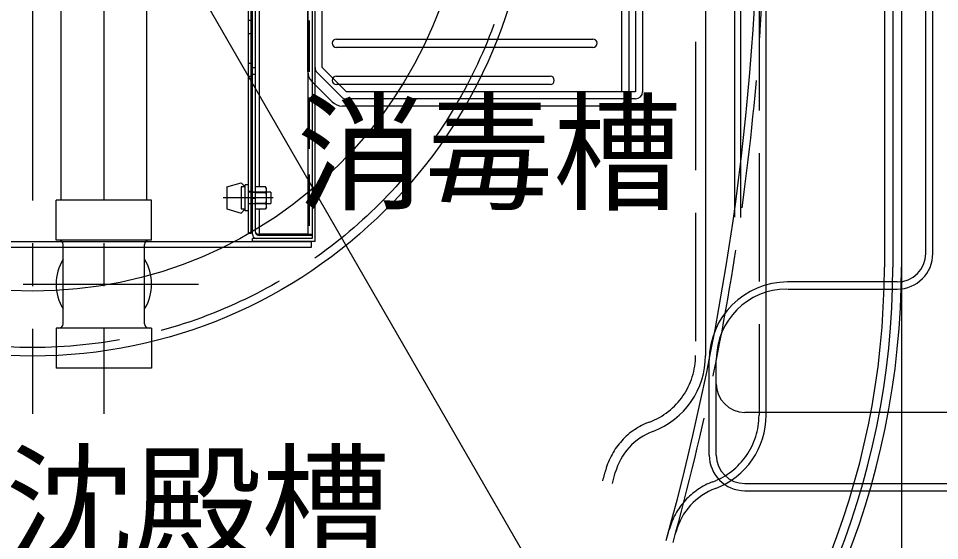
# Model space of a CAD drawing. Units: millimetres, scale not verified. Extents: x -8910 to 8910, y -6308 to 6308.
# Drawn here: x -3894 to -3247, y 306 to 673 of the extents above; entities that cross this region are included whole.
import ezdxf
from ezdxf.enums import TextEntityAlignment as Align

# ---------------------------------------------------------------- set-up
doc = ezdxf.new("R2010")
doc.units = ezdxf.units.MM
doc.header["$LTSCALE"] = 30
for name, pattern in [('CHAIN1', [8, 5, -1, 1, -1]), ('DASHED1', [1.8, 1.2, -0.6]), ('DASHED3', [4, 3, -1])]:
    doc.linetypes.add(name, pattern=pattern)
for name, color, linetype, lineweight in [('0-1_躯体', 3, 'Continuous', 25), ('0-2_空気管', 3, 'Continuous', 25), ('0-4_機器', 2, 'Continuous', 25), ('0-5_文字', 7, 'Continuous', 25), ('0-6_08', 2, 'Continuous', 25), ('0-8_0E', 3, 'Continuous', 25), ('0-B_水管', 3, 'Continuous', 25), ('0-E_0D', 3, 'Continuous', 25)]:
    doc.layers.add(name, color=color, linetype=linetype, lineweight=lineweight)
doc.styles.add('ＭＳ ゴシック', font='')
doc.styles.get('ＭＳ ゴシック').set_extended_font_data('MS Gothic')

msp = doc.modelspace()

# ---------------------------------------------------------------- linework, layer by layer
at = {"layer": '0-1_躯体', "linetype": 'CHAIN1'}
for p, q in [((-3833.84, 1175.09), (-3833.84, 395.51)), ((-3890.58, 486.47), (-3767.36, 486.47))]:
    msp.add_line(p, q, dxfattribs=at)
at = {"layer": '0-1_躯体'}
for p, q in [((-3863.84, 545.47), (-3863.84, 727.47)), ((-3803.84, 727.47), (-3803.84, 545.47)), ((-3800.34, 545.47), (-3867.35, 545.47)), ((-3867.35, 517.37), (-3867.35, 545.47)), ((-3800.34, 517.37), (-3800.34, 545.47)), ((-3800.34, 517.37), (-3867.35, 517.37)), ((-3862.45, 458.67), (-3862.45, 514.27)), ((-3805.24, 458.67), (-3805.24, 514.27)), ((-3867.35, 455.57), (-3867.35, 427.47)), ((-3800.34, 455.57), (-3867.35, 455.57)), ((-3800.34, 455.57), (-3800.34, 427.47)), ((-3800.34, 427.47), (-3867.35, 427.47))]:
    msp.add_line(p, q, dxfattribs=at)
for centre, radius, start, end in [((-3865.55, 514.27), 3.1, 0, 90), ((-3802.14, 514.27), 3.1, 90, 180), ((-3833.84, 486.47), 33.5, 148.625, 211.375), ((-3833.84, 486.47), 33.5, 328.625, 31.375), ((-3865.55, 458.67), 3.1, 270, 0), ((-3802.14, 458.67), 3.1, 180, 270)]:
    msp.add_arc(centre, radius, start, end, dxfattribs=at)
at = {"layer": '0-2_空気管', "linetype": 'DASHED3'}
for p, q in [((-3373.85, 1178.4), (-3373.85, 394.54)), ((-3418.39, 1136.47), (-3418.39, 436.47))]:
    msp.add_line(p, q, dxfattribs=at)
at = {"layer": '0-2_空気管'}
for p, q in [((-3368.85, 394.54), (-3368.85, 1178.4)), ((-3411.39, 1136.47), (-3411.39, 436.47)), ((-3285.84, 1074.47), (-3285.84, 498.47)), ((-3279.84, 1074.47), (-3279.84, 498.47)), ((-3273.84, 1074.47), (-3273.84, 498.47)), ((-3390.81, 533.46), (-3390.81, 1039.48)), ((-3386.81, 1039.83), (-3386.81, 533.11))]:
    msp.add_line(p, q, dxfattribs=at)
at = {"layer": '0-2_空気管', "linetype": 'CHAIN1'}
msp.add_line((-3883.85, 1175.09), (-3883.85, 395.51), dxfattribs=at)
at = {"layer": '0-2_空気管'}
for radius in [350.5, 305]:
    msp.add_circle((-3883.85, 786.47), radius, dxfattribs=at)
at = {"layer": '0-2_空気管', "linetype": 'DASHED3'}
msp.add_circle((-3883.85, 786.47), 344.5, dxfattribs=at)
at = {"layer": '0-2_空気管'}
for centre, radius, start, end in [((-5173.85, 786.47), 1800, 344.534, 0), ((-3835.85, 498.47), 556, 270, 0), ((-3835.85, 498.47), 562, 270, 0), ((-3835.85, 498.47), 550, 270, 0), ((-3468.39, 436.47), 57, 290.576, 0), ((-3423.84, 394.54), 55, 290.576, 0), ((-3433.25, 342.85), 43, 110.576, 164.784), ((-5218.39, 828.4), 1807, 344.534, 344.784), ((-3388.7, 300.92), 45, 110.576, 164.784), ((-5173.85, 786.47), 1805, 344.534, 344.784)]:
    msp.add_arc(centre, radius, start, end, dxfattribs=at)
at = {"layer": '0-2_空気管', "linetype": 'DASHED3'}
for centre, radius, start, end in [((-5173.85, 786.47), 1805, 344.534, 0), ((-3468.39, 436.47), 50, 290.576, 0), ((-3423.84, 394.54), 50, 290.576, 0), ((-3433.25, 342.85), 50, 110.576, 164.784), ((-5218.39, 828.4), 1800, 344.534, 344.784), ((-3388.7, 300.92), 50, 110.576, 164.784), ((-5173.85, 786.47), 1800, 344.534, 344.784)]:
    msp.add_arc(centre, radius, start, end, dxfattribs=at)
at = {"layer": '0-4_機器'}
msp.add_line((-3273.85, 1986.47), (-3273.85, -413.53), dxfattribs=at)
at = {"layer": '0-5_文字', "color": 3}
msp.add_line((-3786.64, 726.33), (-3375.36, 13.96), dxfattribs=at)
at = {"layer": '0-6_08', "color": 3}
msp.add_line((-3913.06, 516.47), (-3688.06, 516.47), dxfattribs=at)
msp.add_lwpolyline([(-3909.06, 512.47), (-3688.06, 512.47), (-3688.06, 516.47)], dxfattribs=at)
at = {"layer": '0-8_0E'}
for p, q in [((-3256.82, 507.97), (-3256.82, 884.81)), ((-3251.82, 507.97), (-3251.82, 884.81)), ((-3276.82, 487.97), (-3353.82, 487.97)), ((-3353.82, 482.97), (-3276.82, 482.97)), ((-3403.82, 366.47), (-3403.82, 432.97)), ((-2909.82, 396.47), (-3383.82, 396.47)), ((-3383.82, 346.47), (-2909.82, 346.47)), ((-3383.82, 341.47), (-2909.82, 341.47))]:
    msp.add_line(p, q, dxfattribs=at)
at = {"layer": '0-8_0E', "linetype": 'DASHED3'}
msp.add_line((-2909.82, 396.47), (-3384.32, 396.47), dxfattribs=at)
at = {"layer": '0-8_0E'}
msp.add_lwpolyline([(-3408.82, 366.47), (-3408.82, 416.47), (-3408.82, 432.97)], dxfattribs=at)
for centre, radius, start, end in [((-3276.82, 507.97), 25, 270, 0), ((-3276.82, 507.97), 20, 270, 0), ((-3353.82, 432.97), 55, 90, 180), ((-3354.32, 433.47), 49.5, 90, 180), ((-3383.82, 416.47), 20, 180, 270), ((-3383.82, 366.47), 25, 180, 270), ((-3383.82, 366.47), 20, 180, 270)]:
    msp.add_arc(centre, radius, start, end, dxfattribs=at)
at = {"layer": '0-B_水管'}
for p, q in [((-3470.3, 871.47), (-3470.3, 621.47)), ((-3465.29, 871.47), (-3465.29, 621.47)), ((-3455.6, 871.47), (-3455.6, 621.47)), ((-3690.6, 635.61), (-3690.6, 857.33)), ((-3680.6, 638.54), (-3680.6, 854.4)), ((-3670.6, 658.47), (-3490.6, 658.47)), ((-3490.6, 652.47), (-3670.6, 652.47)), ((-3667.06, 617.93), (-3684.13, 635)), ((-3663.53, 621.47), (-3680.6, 638.54)), ((-3673.53, 614.4), (-3687.67, 628.54)), ((-3670.6, 632.47), (-3520.6, 632.47)), ((-3520.6, 626.47), (-3670.6, 626.47)), ((-3460.6, 616.47), (-3663.53, 616.47)), ((-3475.29, 611.47), (-3666.46, 611.47))]:
    msp.add_line(p, q, dxfattribs=at)
msp.add_lwpolyline([(-3460.6, 871.47), (-3460.6, 621.47), (-3663.53, 621.47)], dxfattribs=at)
for centre, radius, start, end in [((-3670.6, 655.47), 3, 90, 270), ((-3490.6, 655.47), 3, 270, 90), ((-3680.6, 635.61), 10, 180, 225), ((-3680.6, 638.54), 5, 180, 225), ((-3670.6, 629.47), 3, 90, 270), ((-3520.6, 629.47), 3, 270, 90), ((-3475.29, 621.47), 10, 270, 0), ((-3460.6, 621.47), 5, 270, 0), ((-3663.53, 621.47), 5, 225, 270), ((-3666.46, 621.47), 10, 225, 270)]:
    msp.add_arc(centre, radius, start, end, dxfattribs=at)
msp.add_ellipse((-3470.3, 621.47), major_axis=(5.01, 0), ratio=0.99863, start_param=4.712389, end_param=6.283185, dxfattribs=at)
at = {"layer": '0-E_0D'}
for p, q in [((-3732.6, 991.97), (-3732.6, 521.97)), ((-3730.6, 991.97), (-3730.6, 521.97)), ((-3729.6, 521.47), (-3729.6, 992.47)), ((-3727.6, 990.47), (-3727.6, 523.47)), ((-3690.6, 993.47), (-3690.6, 520.47)), ((-3687.6, 995.47), (-3687.6, 518.47)), ((-3685.6, 516.47), (-3685.6, 894.47)), ((-3724.6, 554.64), (-3724.6, 779.47)), ((-3732.6, 671.61), (-3730.6, 671.61)), ((-3732.6, 662.33), (-3730.6, 662.33)), ((-3732.6, 641.61), (-3730.6, 641.61)), ((-3729.6, 638.47), (-3727.6, 638.47)), ((-3732.6, 632.33), (-3730.6, 632.33)), ((-3729.6, 633.83), (-3727.6, 633.83)), ((-3747.54, 554.64), (-3737.54, 557.64)), ((-3734.54, 554.64), (-3737.54, 557.64)), ((-3747.54, 554.64), (-3747.54, 539.3)), ((-3734.54, 554.64), (-3737.54, 554.64)), ((-3734.54, 537.87), (-3734.54, 556.07)), ((-3732.6, 556.07), (-3734.54, 556.07)), ((-3732.6, 551.61), (-3730.6, 551.61)), ((-3729.6, 551.11), (-3727.6, 551.11)), ((-3720.25, 554.64), (-3727.6, 554.64)), ((-3727.6, 550.8), (-3719.6, 550.8)), ((-3719.6, 553.5), (-3720.25, 554.64)), ((-3719.6, 540.44), (-3719.6, 553.5)), ((-3716.54, 550.97), (-3718.99, 550.97)), ((-3716.54, 550.97), (-3716.54, 542.97)), ((-3730.6, 546.97), (-3732.6, 546.97)), ((-3727.6, 546.47), (-3729.6, 546.47)), ((-3747.54, 539.3), (-3737.54, 536.3)), ((-3734.54, 539.3), (-3737.54, 536.3)), ((-3732.6, 537.87), (-3734.54, 537.87)), ((-3719.6, 543.14), (-3727.6, 543.14)), ((-3727.6, 539.3), (-3720.25, 539.3)), ((-3719.6, 540.44), (-3720.25, 539.3)), ((-3718.99, 542.97), (-3716.54, 542.97)), ((-3730.6, 521.97), (-3732.6, 521.97)), ((-3687.6, 518.47), (-3729.6, 518.47)), ((-3729.6, 516.47), (-3729.6, 518.47)), ((-3690.6, 521.44), (-3724.6, 521.44)), ((-3685.6, 516.47), (-3729.6, 516.47))]:
    msp.add_line(p, q, dxfattribs=at)
at = {"layer": '0-E_0D', "linetype": 'DASHED1'}
msp.add_line((-3689.6, 995.47), (-3689.6, 518.47), dxfattribs=at)
at = {"layer": '0-E_0D', "linetype": 'DASHED3'}
for p, q in [((-3718.99, 550.97), (-3732.6, 550.97)), ((-3732.6, 542.97), (-3718.99, 542.97))]:
    msp.add_line(p, q, dxfattribs=at)
at = {"layer": '0-E_0D', "linetype": 'CHAIN1'}
msp.add_line((-3714.93, 546.97), (-3750.16, 546.97), dxfattribs=at)
at = {"layer": '0-E_0D'}
for points in [[(-3737.54, 554.64), (-3737.54, 539.3), (-3734.54, 539.3)], [(-3687.6, 520.47), (-3724.6, 520.47), (-3724.6, 539.3)]]:
    msp.add_lwpolyline(points, dxfattribs=at)
for centre, radius, start, end in [((-3722.73, 552.72), 3.13, 322.301, 37.699), ((-3731.15, 546.97), 11.56, 340.627, 19.373), ((-3722.73, 541.22), 3.13, 322.301, 37.699), ((-3726.6, 521.47), 3, 180, 270), ((-3724.6, 523.47), 3, 180, 270)]:
    msp.add_arc(centre, radius, start, end, dxfattribs=at)
for centre, ratio, start_param, end_param in [((-3724.6, 523.47), 0.676856, 6.283185, 7.853982), ((-3690.6, 521.47), 0.010189, 1.570796, 3.141593)]:
    msp.add_ellipse(centre, major_axis=(-3, 0), ratio=ratio, start_param=start_param, end_param=end_param, dxfattribs=at)

# ---------------------------------------------------------------- texts
at = {"layer": '0-5_文字', "color": 4, "style": 'ＭＳ ゴシック'}
for s, p in [('消毒槽', (-3698.45, 525.74)), ('沈殿槽', (-3903.19, 279.5))]:
    msp.add_text(s, height=65.98, dxfattribs=at).set_placement(p, align=Align.BOTTOM_LEFT)

doc.saveas('drawing.dxf')
